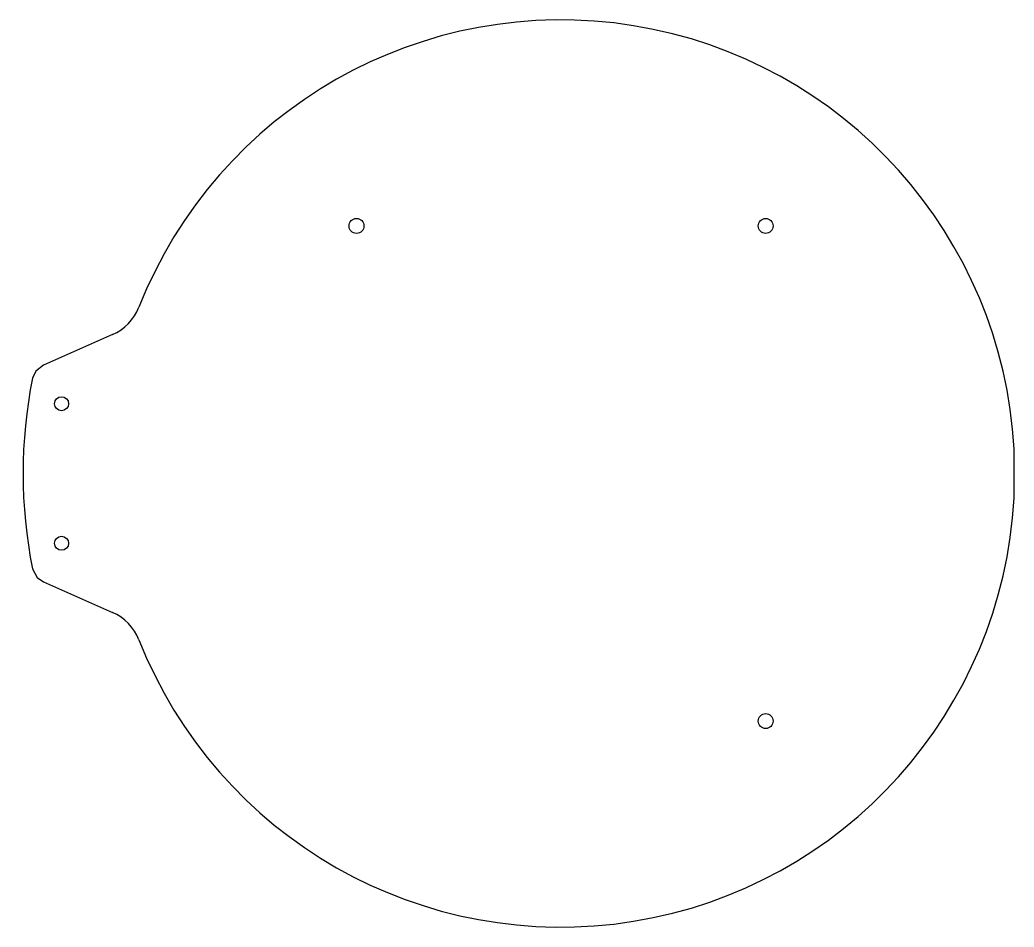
# Model space of a CAD drawing. Header units: millimetres. Extents: x -100 to 99, y -91 to 91.
import ezdxf

# ---------------------------------------------------------------- set-up
doc = ezdxf.new("R2010")
doc.units = ezdxf.units.MM

msp = doc.modelspace()

# ---------------------------------------------------------------- linework, layer by layer
at = {"color": 7, "linetype": 'Continuous'}
for p, q in [((-81.42, 27.86), (-95.3, 21.74)), ((99.39, -4.92), (99.39, 4.92)), ((-95.3, -21.74), (-81.42, -27.86))]:
    msp.add_line(p, q, dxfattribs=at)
at = {"color": 7, "linetype": 'Continuous', "flags": 128}
for points in [[(-95.3, 21.74), (-96.85, 20.54), (-97.49, 19.12)], [(-97.49, -19.12), (-96.58, -20.86), (-95.3, -21.74)]]:
    msp.add_lwpolyline(points, dxfattribs=at)
at = {"color": 7, "linetype": 'Continuous'}
for centre, radius in [((-32.51, 49.67), 1.5), ((49.56, 49.67), 1.5), ((-91.66, 14), 1.4), ((-91.66, -14), 1.4), ((49.56, -49.67), 1.5)]:
    msp.add_circle(centre, radius, dxfattribs=at)
for centre, radius, start, end in [((8.52, 0), 91, 3.0975, 158.505), ((-85.46, 37.01), 10, 293.7813, 338.505), ((8.52, 0), 91, 201.495, 356.9025), ((-85.46, -37.01), 10, 21.495, 66.2187)]:
    msp.add_arc(centre, radius, start, end, dxfattribs=at)
msp.add_ellipse((4.97, 0), major_axis=(-104.37, 0), ratio=0.963433, start_param=6.091831, end_param=6.47454, dxfattribs=at)

doc.saveas('drawing.dxf')
